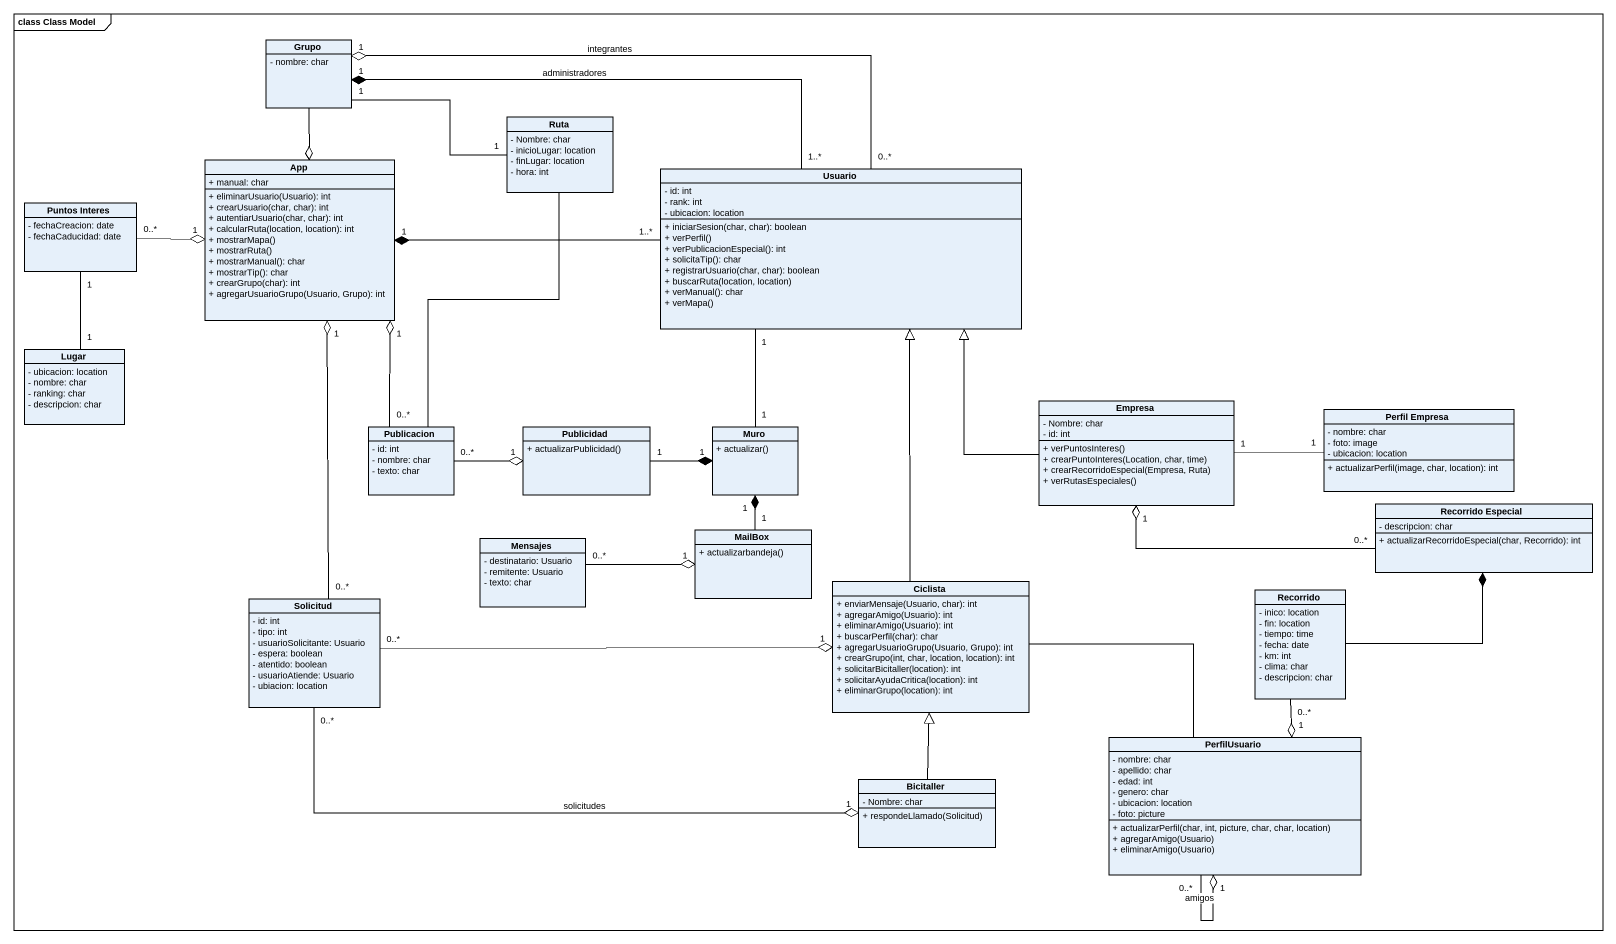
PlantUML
@startuml
mainframe class Class Model
hide circle
hide empty members
skinparam classAttributeIconSize 0
class Grupo {
  - nombre: char
}
class Ruta {
  - Nombre: char
  - inicioLugar: location
  - finLugar: location
  - hora: int
}
class App {
  + manual: char
  + eliminarUsuario(Usuario): int
  + crearUsuario(char, char): int
  + autentiarUsuario(char, char): int
  + calcularRuta(location, location): int
  + mostrarMapa()
  + mostrarRuta()
  + mostrarManual(): char
  + mostrarTip(): char
  + crearGrupo(char): int
  + agregarUsuarioGrupo(Usuario, Grupo): int
}
class "Puntos Interes" as Puntos_Interes {
  - fechaCreacion: date
  - fechaCaducidad: date
}
class Usuario {
  - id: int
  - rank: int
  - ubicacion: location
  + iniciarSesion(char, char): boolean
  + verPerfil()
  + verPublicacionEspecial(): int
  + solicitaTip(): char
  + registrarUsuario(char, char): boolean
  + buscarRuta(location, location)
  + verManual(): char
  + verMapa()
}
class Lugar {
  - ubicacion: location
  - nombre: char
  - ranking: char
  - descripcion: char
}
class Publicacion {
  - id: int
  - nombre: char
  - texto: char
}
class Publicidad {
  + actualizarPublicidad()
}
class Muro {
  + actualizar()
}
class Empresa {
  - Nombre: char
  - id: int
  + verPuntosInteres()
  + crearPuntoInteres(Location, char, time)
  + crearRecorridoEspecial(Empresa, Ruta)
  + verRutasEspeciales()
}
class "Perfil Empresa" as Perfil_Empresa {
  - nombre: char
  - foto: image
  - ubicacion: location
  + actualizarPerfil(image, char, location): int
}
class "Recorrido Especial" as Recorrido_Especial {
  - descripcion: char
  + actualizarRecorridoEspecial(char, Recorrido): int
}
class Mensajes {
  - destinatario: Usuario
  - remitente: Usuario
  - texto: char
}
class MailBox {
  + actualizarbandeja()
}
class Ciclista {
  + enviarMensaje(Usuario, char): int
  + agregarAmigo(Usuario): int
  + eliminarAmigo(Usuario): int
  + buscarPerfil(char): char
  + agregarUsuarioGrupo(Usuario, Grupo): int
  + crearGrupo(int, char, location, location): int
  + solicitarBicitaller(location): int
  + solicitarAyudaCritica(location): int
  + eliminarGrupo(location): int
}
class Recorrido {
  - inico: location
  - fin: location
  - tiempo: time
  - fecha: date
  - km: int
  - clima: char
  - descripcion: char
}
class Solicitud {
  - id: int
  - tipo: int
  - usuarioSolicitante: Usuario
  - espera: boolean
  - atentido: boolean
  - usuarioAtiende: Usuario
  - ubiacion: location
}
class PerfilUsuario {
  - nombre: char
  - apellido: char
  - edad: int
  - genero: char
  - ubicacion: location
  - foto: picture
  + actualizarPerfil(char, int, picture, char, char, location)
  + agregarAmigo(Usuario)
  + eliminarAmigo(Usuario)
}
class Bicitaller {
  - Nombre: char
  + respondeLlamado(Solicitud)
}
Grupo "1" -right- "1" Ruta
Grupo --o App
Puntos_Interes "0..*" -right-o "1" App
Puntos_Interes "1" -- "1" Lugar
Usuario "1..*" -left-* "1" Grupo : administradores
Usuario "0..*" -left-o "1" Grupo : integrantes
Usuario "1..*" -left-* "1" App
Usuario "1" -- "1" Muro
Publicacion -up- Ruta
Publicacion "0..*" -up-o "1" App
Publicacion "0..*" -right-o "1" Publicidad
Publicidad "1" -right-* "1" Muro
Empresa -up-|> Usuario
Empresa "1" -right- "1" Perfil_Empresa
Recorrido_Especial "0..*" -left-o "1" Empresa
Mensajes "0..*" -right-o "1" MailBox
MailBox "1" -up-* "1" Muro
Ciclista -up-|> Usuario
Recorrido -right-* Recorrido_Especial
Recorrido "0..*" --o "1" PerfilUsuario
Solicitud "0..*" -up-o "1" App
Solicitud "0..*" -right-o "1" Ciclista
Solicitud "0..*" -right-o "1" Bicitaller : solicitudes
PerfilUsuario -left- Ciclista
PerfilUsuario "0..*" --o "1" PerfilUsuario : amigos
Bicitaller -up-|> Ciclista
@enduml
